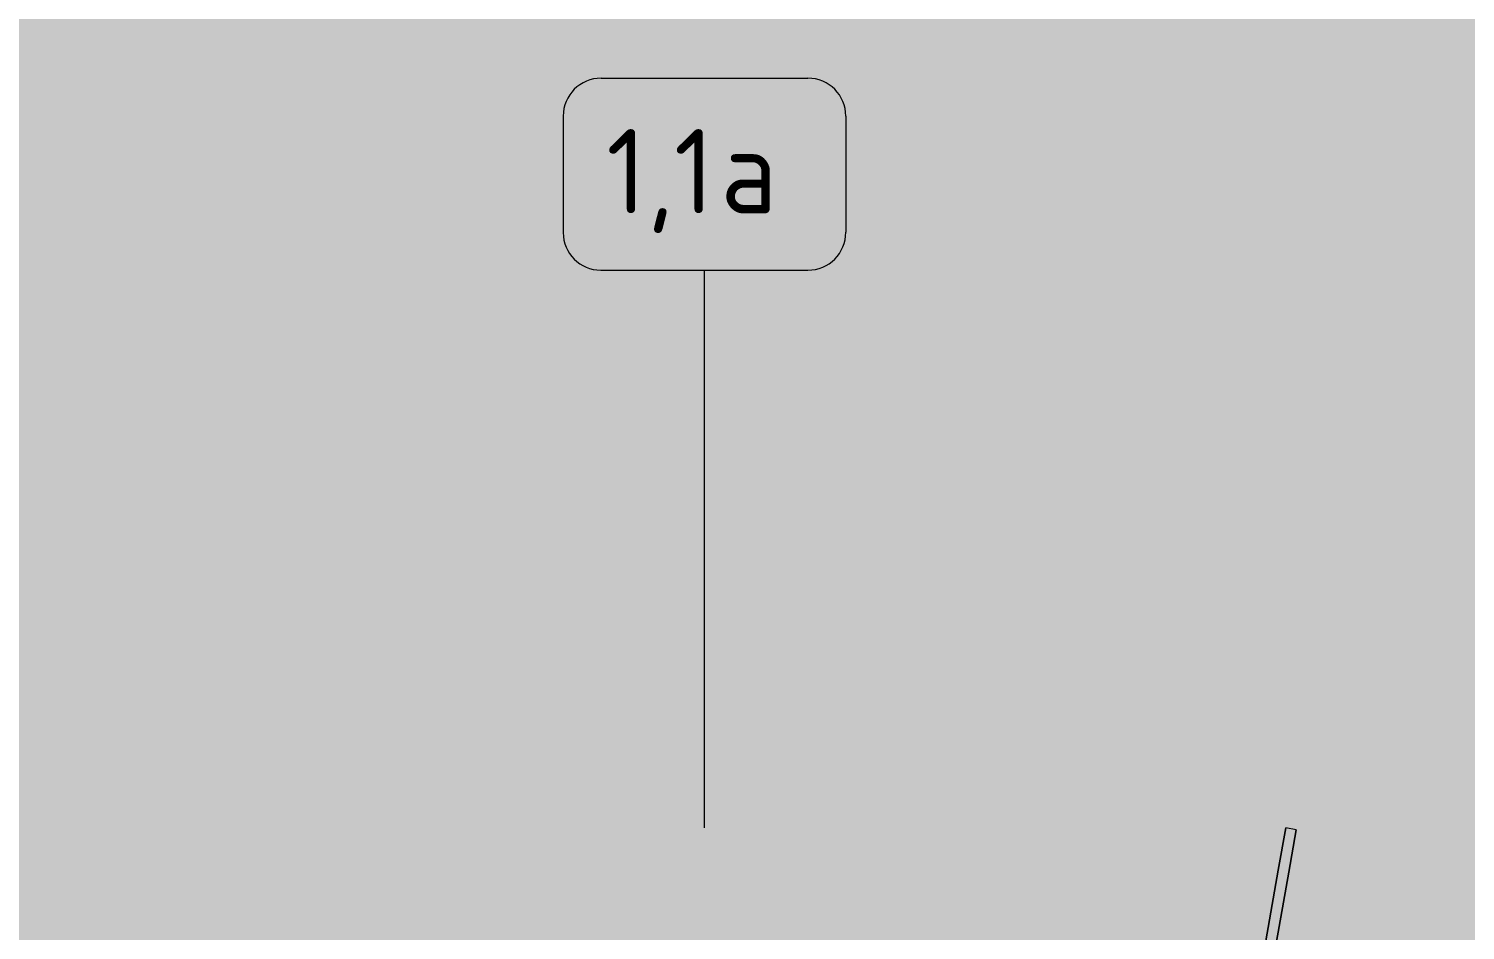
# Model space of a CAD drawing. Header units: millimetres. Extents: x 63432 to 177405, y -1987 to 27578.
# Drawn here: x 161412 to 162265, y 9118 to 9653 of the extents above; entities that cross this region are included whole.
import ezdxf

# ---------------------------------------------------------------- set-up
doc = ezdxf.new("R2010")
doc.units = ezdxf.units.MM
doc.layers.add('A-WALL-PATT', color=7, linetype='Continuous', lineweight=9)
doc.layers.add('I-FURN-IDEN', color=7, linetype='Continuous', lineweight=9)
for name, color, linetype, lineweight, true_color in [('I-FURN-16', 7, 'Continuous', 9, 0xd1b79e), ('I-FURN-50', 7, 'Continuous', 9, 0xd6b594), ('I-FURN-6', 7, 'Continuous', 9, 0xc0c0c0), ('I-FURN-61', 7, 'Continuous', 9, 0xcabbac)]:
    doc.layers.add(name, color=color, linetype=linetype, lineweight=lineweight, true_color=true_color)
doc.layers.add('I-FURN-18', color=7, linetype='Continuous', lineweight=9, true_color=0xe2b180, transparency=0.7)
doc.styles.add('GOST Common_6', font='GOST_Common.ttf', dxfattribs={"height": 50})

# ---------------------------------------------------------------- blocks, each defined once
blk = doc.blocks.new('Chair - Tablet Arm - Chair - Tablet Arm-V79-Развертка 3_12-6')
at = {"layer": 'I-FURN-18'}
for points in [[(-81995.53, 9152.65), (-81991.12, 9177.66), (-81997.37, 9178.77), (-82001.78, 9153.75)], [(-82020.34, 9011.92), (-81995.53, 9152.65), (-82001.78, 9153.75), (-82026.59, 9013.02), (-82022.87, 9012.36)]]:
    blk.add_hatch(color=256, dxfattribs=at).paths.add_polyline_path(points)
at = {"layer": 'I-FURN-16'}
for p, q in [((-82001.78, 9153.75), (-81997.37, 9178.77)), ((-81991.12, 9177.66), (-81997.37, 9178.77)), ((-81991.12, 9177.66), (-81995.53, 9152.65)), ((-82026.59, 9013.02), (-82001.78, 9153.75)), ((-81995.53, 9152.65), (-82004.35, 9102.62))]:
    blk.add_line(p, q, dxfattribs=at)
at = {"layer": 'I-FURN-50'}
for p, q in [((-81997.37, 9178.77), (-82001.78, 9153.75)), ((-81995.53, 9152.65), (-81991.12, 9177.66)), ((-82001.78, 9153.75), (-82026.59, 9013.02)), ((-82004.35, 9102.62), (-81995.53, 9152.65))]:
    blk.add_line(p, q, dxfattribs=at)
blk = doc.blocks.new('Chair - Tablet Arm - Chair - Tablet Arm-V82-Развертка 3_12-6')
at = {"layer": 'I-FURN-16'}
for p, q in [((-81997.37, 9178.77), (-82001.78, 9153.75)), ((-81995.53, 9152.65), (-81991.12, 9177.66)), ((-82001.78, 9153.75), (-82026.59, 9013.02)), ((-82004.35, 9102.62), (-81995.53, 9152.65))]:
    blk.add_line(p, q, dxfattribs=at)
at = {"layer": 'I-FURN-61'}
for p, q in [((-82001.78, 9153.75), (-81997.37, 9178.77)), ((-81991.12, 9177.66), (-81997.37, 9178.77)), ((-81991.12, 9177.66), (-81995.53, 9152.65)), ((-82026.59, 9013.02), (-82001.78, 9153.75)), ((-81995.53, 9152.65), (-82004.35, 9102.62))]:
    blk.add_line(p, q, dxfattribs=at)
blk = doc.blocks.new('Chair - Tablet Arm - Chair - Tablet Arm-V89-Развертка 3_12-6')
at = {"layer": 'I-FURN-6'}
for p, q in [((-82001.78, 9153.75), (-81997.37, 9178.77)), ((-81991.12, 9177.66), (-81997.37, 9178.77)), ((-81991.12, 9177.66), (-81995.53, 9152.65)), ((-82026.59, 9013.02), (-82001.78, 9153.75)), ((-81995.53, 9152.65), (-82020.34, 9011.92))]:
    blk.add_line(p, q, dxfattribs=at)
at = {"layer": 'I-FURN-61'}
for p, q in [((-81997.37, 9178.77), (-82001.78, 9153.75)), ((-81995.53, 9152.65), (-81991.12, 9177.66)), ((-82001.78, 9153.75), (-82026.59, 9013.02)), ((-82004.35, 9102.62), (-81995.53, 9152.65))]:
    blk.add_line(p, q, dxfattribs=at)
blk = doc.blocks.new('Марка_Мебель - В прямоуг_Balcon_Марка-25523697-Развертка 3_12-6')
at = {"layer": 'I-FURN-IDEN'}
for p, q in [((-75070.67, 9988.45), (-74947.94, 9988.45)), ((-75093.17, 9965.95), (-75093.17, 9896.91)), ((-74925.44, 9965.95), (-74925.44, 9897.07)), ((-75070.84, 9874.57), (-74947.94, 9874.57))]:
    blk.add_line(p, q, dxfattribs=at)
for centre, radius, start, end in [((-75070.67, 9965.95), 22.5, 90, 180), ((-74947.94, 9965.95), 22.5, 0, 90), ((-75070.84, 9896.91), 22.34, 180, 270), ((-74947.94, 9897.07), 22.5, 270, 0)]:
    blk.add_arc(centre, radius, start, end, dxfattribs=at)

msp = doc.modelspace()

# ---------------------------------------------------------------- hatches: boundary and pattern name
at = {"layer": 'A-WALL-PATT'}
h = msp.add_hatch(color=256, dxfattribs=at)
h.paths.add_polyline_path([(160606.62, 8450), (161691.75, 8450), (161825.3, 8839.5), (161732.42, 8839.5), (161732.42, 8852.2), (161829.65, 8852.2), (161893.84, 9039.44), (161693.89, 9039.44), (161693.89, 9052.14), (161950.36, 9052.14), (161960.05, 9050.62), (161968.81, 9046.22), (161975.82, 9039.36), (161980.94, 9029.08), (162041.59, 8852.2), (162075.32, 8852.2), (162075.32, 8840.4), (162077.83, 8840.7), (162088.49, 8844.86), (162096.15, 8849.9), (162103.52, 8857.9), (162108.39, 8866.34), (162111.35, 8876.23), (162126.46, 8961.89), (162120.2, 8962.99), (162158.25, 9178.77), (162164.45, 9177.38), (162151.27, 9102.62), (162163.78, 9100.42), (162123.24, 8871.96), (162120.05, 8861.31), (162113.42, 8849.82), (162103.51, 8839.64), (162093.23, 8832.88), (162080.76, 8828.34), (162067.58, 8826.8), (162050.29, 8826.8), (162179.65, 8450), (162691.75, 8450), (162825.3, 8839.5), (162732.42, 8839.5), (162732.42, 8852.2), (162829.65, 8852.2), (162893.84, 9039.44), (162693.89, 9039.44), (162693.89, 9052.14), (162950.36, 9052.14), (162960.05, 9050.62), (162968.81, 9046.22), (162975.82, 9039.36), (162980.94, 9029.08), (163041.59, 8852.2), (163075.32, 8852.2), (163075.32, 8840.4), (163077.83, 8840.7), (163088.49, 8844.86), (163096.15, 8849.9), (163103.52, 8857.9), (163108.39, 8866.34), (163111.35, 8876.23), (163126.46, 8961.89), (163120.2, 8962.99), (163158.25, 9178.77), (163164.45, 9177.38), (163151.27, 9102.62), (163163.78, 9100.42), (163123.24, 8871.96), (163120.05, 8861.31), (163113.42, 8849.82), (163103.52, 8839.65), (163093.23, 8832.88), (163080.76, 8828.34), (163067.25, 8826.8), (163050.29, 8826.8), (163179.65, 8450), (163691.75, 8450), (163825.3, 8839.5), (163732.42, 8839.5), (163732.42, 8852.2), (163829.65, 8852.2), (163893.84, 9039.44), (163693.89, 9039.44), (163693.89, 9052.14), (163950.36, 9052.14), (163960.05, 9050.62), (163968.81, 9046.22), (163975.82, 9039.36), (163980.94, 9029.08), (164041.59, 8852.2), (164075.32, 8852.2), (164075.32, 8840.4), (164077.83, 8840.7), (164088.49, 8844.86), (164096.15, 8849.9), (164103.52, 8857.9), (164108.39, 8866.34), (164111.35, 8876.23), (164126.46, 8961.89), (164120.2, 8962.99), (164158.25, 9178.77), (164164.45, 9177.38), (164151.27, 9102.62), (164163.78, 9100.42), (164123.24, 8871.96), (164120.05, 8861.31), (164113.42, 8849.82), (164103.51, 8839.64), (164093.23, 8832.88), (164080.76, 8828.34), (164067.58, 8826.8), (164050.29, 8826.8), (164179.65, 8450), (164234.62, 8450), (164234.62, 13150), (160606.62, 13150), (160606.62, 9070.66)])
h.paths.add_polyline_path([(161707.19, 8450), (162164.05, 8450), (162034.71, 8826.8), (161836.27, 8826.54), (161831.65, 8813.23), (161830.86, 8810.7), (161717.28, 8479.45)])
h.paths.add_polyline_path([(162928.8, 8450), (163164.05, 8450), (163034.71, 8826.8), (162836.27, 8826.54), (162831.65, 8813.23), (162830.86, 8810.7), (162707.19, 8450), (162859.58, 8450)])
h.paths.add_polyline_path([(164164.05, 8450), (164034.71, 8826.8), (163836.27, 8826.54), (163831.65, 8813.23), (163830.86, 8810.7), (163707.19, 8450), (164140.18, 8450)])
h.paths.add_polyline_path([(161959.7, 8852.2), (162028.16, 8852.2), (161968.23, 9026.77), (161961.43, 9035.89), (161950.36, 9039.44), (161907.27, 9039.44), (161843.08, 8852.2), (161925.09, 8852.2)])
h.paths.add_polyline_path([(163999.12, 8852.2), (164028.16, 8852.2), (163968.23, 9026.77), (163961.43, 9035.89), (163950.36, 9039.44), (163907.27, 9039.44), (163843.08, 8852.2), (163967.13, 8852.2)])
h.paths.add_polyline_path([(163019.77, 8852.2), (163028.16, 8852.2), (162968.23, 9026.77), (162961.43, 9035.89), (162950.36, 9039.44), (162907.27, 9039.44), (162843.08, 8852.2), (163013.98, 8852.2)])
h.paths.add_polyline_path([(162898.99, 9055.4), (162441.44, 9055.4), (162441.44, 9074.45), (163024.52, 9074.45), (163024.52, 9055.4), (162901.4, 9055.4)])
h.paths.add_polyline_path([(161717.42, 9055.4), (161441.44, 9055.4), (161441.44, 9074.45), (162024.52, 9074.45), (162024.52, 9055.4), (161752.03, 9055.4)])
h.paths.add_polyline_path([(164004.01, 9055.4), (163441.44, 9055.4), (163441.44, 9074.45), (164024.52, 9074.45), (164024.52, 9055.4), (164005.47, 9055.4)])

# ---------------------------------------------------------------- linework, layer by layer
at = {"layer": 'I-FURN-IDEN'}
msp.add_line((161813.37, 9178.77), (161813.37, 9509.73), dxfattribs=at)

# ---------------------------------------------------------------- block references
at = {"layer": 'I-FURN-16'}
msp.add_blockref('Chair - Tablet Arm - Chair - Tablet Arm-V79-Развертка 3_12-6', (244155.62, 0), dxfattribs=at)
at = {"layer": 'I-FURN-6'}
msp.add_blockref('Chair - Tablet Arm - Chair - Tablet Arm-V89-Развертка 3_12-6', (244155.62, 0), dxfattribs=at)
at = {"layer": 'I-FURN-61'}
msp.add_blockref('Chair - Tablet Arm - Chair - Tablet Arm-V82-Развертка 3_12-6', (244155.62, 0), dxfattribs=at)
at = {"layer": 'I-FURN-IDEN'}
msp.add_blockref('Марка_Мебель - В прямоуг_Balcon_Марка-25523697-Развертка 3_12-6', (236822.68, -364.84), dxfattribs=at)

# ---------------------------------------------------------------- texts
at = {"layer": 'I-FURN-IDEN', "char_height": 50, "attachment_point": 1, "style": 'GOST Common_6'}
for s, insert, width in [('1,1', (161755.12, 9593.43), 82.173), ('\\fGOST Common|b0|i0|c204|p34|;а', (161822.92, 9593.43), 50.1055)]:
    msp.add_mtext(s, dxfattribs=dict(at, insert=insert, width=width))

doc.saveas('drawing.dxf')
